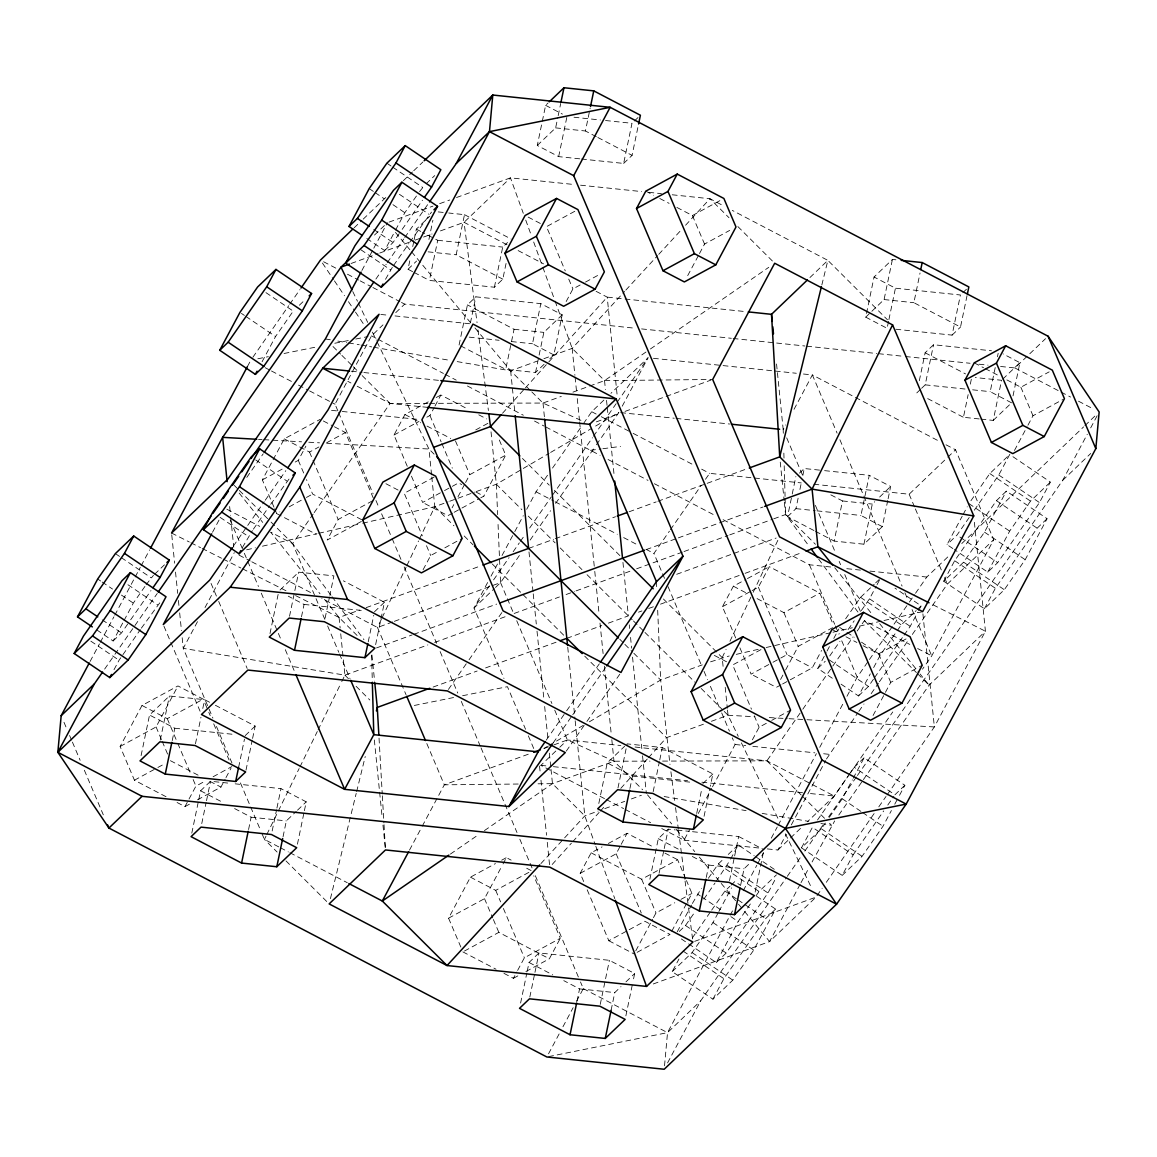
<?xml version="1.0" encoding="UTF-8"?>
<svg xmlns="http://www.w3.org/2000/svg" width="1157" height="1157" viewBox="0 0 1157 1157"><rect width="100%" height="100%" fill="white"/><g stroke="black" fill="none" stroke-linecap="round" stroke-linejoin="round"><path stroke-width="0.75" stroke-dasharray="5 3.75" d="M664.523 1065.771L667.531 1032.637L733.017 909.894M141.096 755.593L149.528 715.026L169.414 695.979L204.63 699.667L212.526 703.789M160.259 740.075L169.414 695.979M172.234 740.581L174.794 728.23L149.528 715.026M195.461 743.763L200.956 717.297M202.793 708.474L204.63 699.667M191.802 833.127L198.397 801.367M198.773 799.603L200.595 790.795L210.545 781.264L228.146 783.101M201.752 823.596L206.148 802.437M206.51 800.673L210.545 781.264M238.617 767.351L244.474 739.121M270 633.559L278.794 591.227M245.993 770.172L252.226 740.191M252.588 738.426L255.162 726.075L214.103 704.613M289.525 616.276L298.68 572.18L333.896 575.868L329.861 595.262M248.567 829.555L251.127 817.204L233.757 808.121M301.5 616.782L304.06 604.431L288.267 596.173M272.17 830.972L276.566 809.799M276.928 808.034L280.963 788.64L235.189 783.839M325.103 618.2L329.499 597.026M283.046 836.757L286.343 820.892L296.279 811.361M412.601 271.649L408.016 269.248L409.824 260.527M412.731 246.571L413.816 241.336M414.177 239.586L416.346 229.129L429.811 216.229M297.436 844.176L304.031 812.431M304.392 810.667L306.229 801.844L280.963 788.64M428.914 239.456L432.892 220.264M506.057 263.463L502.803 279.17L494.386 287.225L429.392 280.428L437.722 240.294L422.464 232.311M368.244 641.788L373.74 615.322M502.803 279.17L456.162 254.786L464.492 214.667L448.728 213.004M375.635 644.608L384.428 602.276L343.369 580.814M459.083 345.017L467.428 304.884L475.831 296.828L540.825 303.64L562.201 314.805L553.87 354.939L548.968 359.625M470.393 323.005L475.831 296.828M494.386 287.225L502.717 247.092L507.533 242.493M579.744 158.827L558.657 156.629L537.282 145.449L545.627 105.33L548.071 102.987M537.282 145.449L555.635 127.877L557.819 117.407M558.18 115.657L560.711 103.45M544.079 364.31L535.517 372.511L505.725 369.401L511.163 343.224M511.524 341.489L514.055 329.268L467.428 304.884M558.657 156.629L566.988 116.495M553.87 354.939L532.495 343.759L540.825 303.64M596.303 136.685L585.428 130.987L590.142 108.31M535.517 372.511L538.772 356.819M539.133 355.069L543.848 332.392L562.201 314.805M581.494 159.015L623.652 163.426L631.997 123.293L602.132 120.169M623.652 163.426L632.069 155.371L638.23 125.708M520.607 1003.047L526.84 973.066M527.202 971.302L529.038 962.479L538.988 952.949L609.406 960.324L634.658 973.529L632.836 982.351M529.819 997.059L534.592 974.122M534.953 972.357L538.988 952.949M598.805 803.479L607.237 762.911L624.635 746.251M617.968 787.96L627.123 743.864L662.339 747.552L712.857 773.961L710.297 786.312M577.01 1001.239L579.57 988.888L563.777 980.644M629.943 788.467L632.503 776.116L607.237 762.911M600.237 1004.421L609.406 960.324M653.17 791.648L659.403 761.668M659.765 759.903L662.339 747.552M611.113 1010.22L614.772 992.576L620.991 986.617M649.872 879.248L658.304 838.68L668.254 829.164L675.298 829.887M625.865 1015.86L632.46 984.115M659.085 873.26L663.858 850.323M664.219 848.558L668.254 829.164M696.688 813.472L701.822 788.785M704.063 816.307L709.935 788.076M706.276 877.44L708.836 865.089L691.467 856.021M813.949 530.528L787.527 516.702L791.88 495.775M792.241 494.025L795.857 476.583M787.527 516.702L795.944 508.646L798.113 498.19M799.921 489.454L801.382 482.483M802.828 475.498L804.274 468.527L821.846 470.364M729.503 880.622L734.276 857.699M734.637 855.934L738.672 836.525L691.134 831.55M740.74 884.657L744.052 868.777L750.257 862.833M888.547 321.342L887.101 328.313L865.725 317.148L874.056 277.015L892.423 259.428L895.923 259.804M755.145 892.061L763.201 853.259M871.843 311.291L884.078 299.562L892.423 259.428M887.752 500.46L882.314 526.623L863.946 544.209L834.168 541.086L842.498 500.952L830.061 494.458M888.909 319.592L895.431 288.194L874.056 277.015M882.314 526.623L860.938 515.458L869.269 475.325L823.596 470.537M967.035 295.657L960.512 327.055L913.871 302.686L920.032 273.023M863.946 544.209L872.291 504.076L874.735 501.733M888.113 498.71L890.644 486.49L869.269 475.325M919.323 380.696L925.123 352.784L933.54 344.728L991.506 350.788M921.594 388.304L925.21 384.847L933.54 344.728M895.88 329.239L952.095 335.125L960.426 294.992L895.431 288.194M979.198 418.935L963.434 417.287L968.149 394.609M970.318 384.138L971.403 378.903M1011.58 402.824L990.204 391.659L995.28 367.232M997.45 356.761L998.173 353.275M980.948 419.123L993.227 420.41L1001.557 380.277L975.279 377.529M1013.026 395.853L1019.91 362.705L1003.119 353.926M330.425 898.656L356.211 793.384M356.645 791.634L365.236 756.533M821.846 284.926L827.862 260.368L732.28 210.4M381.347 619.313L377.486 627.484L406.02 694.677M382.128 617.693L406.136 567.089M406.917 565.455L418.53 540.97M419.311 539.336L434.801 506.679L431.792 476.988M723.082 666.331L722.199 657.595L726.075 649.439M729.951 641.267L752.412 593.931M753.178 592.297L779.514 536.805M265.994 836.178L264.418 839.404L277.101 852.044M266.79 834.573L299.142 768.552M299.938 766.946L317.293 731.513M318.088 729.908L340.968 683.208M341.763 681.603L344.916 675.153L340.317 629.741M90.087 661.471L99.444 643.943M100.297 642.337L113.907 616.84M114.76 615.249L134.313 578.587M135.167 576.981L140.272 567.422M141.111 565.831L149.629 549.893M247.424 366.567L249.97 361.794M96.798 629.929L113.126 640.978L123.221 622.047M124.059 620.47L133.315 603.115L145.102 586.18M262.089 361.751L275.554 336.513L293.227 311.103L265.025 292.012M114.008 669.701L119.055 660.242L140.359 629.61M212.526 532.263L220.163 517.931M361.91 270.478L372.944 249.782M373.798 248.191L387.393 222.722M166.03 796.71L134.443 780.208L120.126 746.482L142.007 705.466L177.961 685.942L203.213 699.146L208.115 710.658M273.963 507.171L262.364 479.88L284.246 438.865L320.185 419.34M366.812 238.516L384.63 250.563L394.725 231.646M395.564 230.055L404.82 212.714L418.574 192.944M197.485 621.671L183.254 648.354L212.902 718.121M205.02 607.555L234.307 552.641M242.435 547.492L252.385 530.615M385.512 279.3L392.585 266.92M120.126 746.482L156.079 726.958L177.961 685.942M295.18 462.048L298.304 460.356L305.882 446.154M337.858 410.851L335.038 404.212L371.513 335.863L382.981 324.871M177.079 802.495L184.975 806.617L195.923 786.109L205.295 781.018M372.54 500.822L338.162 519.493L327.214 540.015L363.168 520.476L312.636 494.068L306.489 479.62M407.264 466.285L393.987 435.032L404.936 414.524L428.379 401.797M197.485 799.82L220.929 787.093L225.138 779.196M225.977 777.62L231.024 768.161M426.817 417.2L429.941 415.508L434.15 407.626M434.989 406.049L440.875 395L467.717 409.028M452.112 507.778L453.79 504.626M457.998 496.743L464.738 484.118M465.577 482.541L469.785 474.659L505.725 455.135L498.233 437.462M423.1 569.721L430.679 555.519L438.546 551.253M566.178 301.529L572.917 288.917L583.923 282.944M480.719 497.843L483.843 496.151L505.725 455.135M487.618 582.535L474.023 608.018L503.975 678.479M491.016 576.172L498.653 561.839M502.051 555.476L513.954 533.189M514.793 531.598L523.297 515.675M526.681 509.311L536.024 491.797L548.404 473.994M687.706 275.626L698.654 255.119M699.493 253.542L704.541 244.069L729.705 230.402M622.235 406.194L648.065 357.744L610.939 393.322M409.506 850.091L421.394 827.805M422.233 826.214L444.317 784.822L530.296 753.482M460.848 947.077L448.569 918.181L470.451 877.165L495.456 863.57M448.569 918.181L484.508 898.656L502.181 865.523M503.035 863.946L506.39 857.641L511.134 860.114M783.303 433.239L783.202 429.637L785.704 424.937M794.035 409.318L812.373 374.94L938.038 440.629M503.946 973.355L513.419 978.301L516.789 971.996M517.627 970.419L524.367 957.794L560.306 938.269L533.753 875.777M583.692 881.547L580.192 873.333L591.14 852.825L602.074 846.881M735.707 637.97L722.431 606.716L733.379 586.209L745.875 579.426M525.914 971.518L549.358 958.777L560.306 938.269M580.192 873.333L616.146 853.808L620.354 845.912M621.193 844.335L627.08 833.3L653.922 847.329M752.122 590.591L758.37 587.192L769.318 566.684L819.85 593.107L833.488 625.214M548.534 1053.796L559.569 1033.129M562.953 1026.765L573.134 1007.689M576.519 1001.326L583.316 988.613L580.496 981.975M661.761 828.542L684.033 840.184L689.89 829.207M698.264 813.516L711.656 788.409M712.495 786.847L735.1 744.486L732.28 737.833M635.786 950.808L652.62 919.265M653.459 917.689L655.99 912.945L674.748 902.764M780.556 679.477L784.764 671.581M785.603 670.004L798.229 646.344L832.606 627.673M752.383 739.829L759.122 727.218L770.128 721.23M671.74 931.284L691.929 893.421L686.477 880.578M782.595 683.961L812.286 667.835L821.542 650.48M677.221 931.862L691.539 905.049M692.378 903.472L701.402 888.287M832.317 678.248L817.782 668.413L826.199 652.635M827.038 651.058L829.569 646.329M833.778 638.433L838.825 628.974M716.053 881.547L729.778 860.692M730.631 859.116L738.195 844.928L754.19 855.746M861.343 610.549L869.5 598.82L876.225 586.209M877.064 584.632L880.434 578.312L875.459 583.07M756.678 896.299L775.58 909.084L753.699 950.099L732.815 980.138L712.929 999.185L672.217 971.634L678.957 959.008M672.217 971.634L692.103 952.587L712.987 922.563L718.034 913.09M718.887 911.514L731.513 887.853M743.213 890.76L756.823 865.262M757.676 863.672L763.62 852.507M771.285 838.16L777.229 826.995M778.082 825.404L816.35 753.67M819.749 747.292L843.569 702.661M846.967 696.283L857.178 677.163L868.444 660.965M688.632 943.866L716.255 962.566L738.137 921.551L751.067 902.952M841.052 684.149L858.494 695.95L870.281 673.866M873.651 667.56L880.376 654.934L896.285 632.055M767.293 848.905L777.923 850.005L786.297 834.327M791.316 824.912L825.635 760.583M826.474 759.006L857.8 712.871M667.589 1062.893L700.665 1000.892L786.268 877.801M952.862 548.548L947.048 544.614L962.205 516.21M963.043 514.634L967.252 506.752M716.255 962.566L726.206 953.035L767.973 892.973L776.39 877.208M904.094 635.164L910.212 626.371L917.79 612.169M918.629 610.592L921.146 605.863L894.983 588.146M712.929 999.185L723.877 978.677L765.645 918.615L775.58 909.084M974.31 510.179L998.766 475.021L1009.699 454.513L1050.411 482.064L1039.478 502.572L997.71 562.635L987.76 572.151L954.323 549.532M801.483 847.835L812.431 827.327L853.143 854.878L842.195 875.386L801.483 847.835L821.369 828.788L825.346 823.075M943.722 581.233L954.67 560.726L996.437 500.663L1006.373 491.132L1047.099 518.683L1025.203 559.699L1004.319 589.723L984.433 608.77L943.722 581.233L963.607 562.186L984.491 532.148L1006.373 491.132M873.072 715.489L890.745 682.37L922.201 665.289M1014.472 450.463L1027.098 426.803M1027.937 425.226L1032.984 415.753L1062.864 399.527M829.323 817.348L842.253 798.764L852.362 779.832M853.201 778.256L864.134 757.748L904.861 785.285L898.96 796.334M800.181 884.252L769.607 941.552L653.286 983.956M801.034 882.646L808.685 868.328M812.084 861.965L834.689 820.92M945.992 444.794L955.537 449.784L993.733 539.683L931.732 655.903L922.505 669.18M987.76 572.151L1009.642 531.135L1030.525 501.111L1050.411 482.064M984.433 608.77L995.382 588.262L1037.149 528.199L1047.099 518.683M857.438 775.479L1062.676 480.357L1087.276 434.251M1090.675 427.888L1098.297 413.584M842.195 875.386L862.081 856.339L882.979 826.3L891.396 810.536M894.751 804.216L898.121 797.911M252.877 357.253L288.7 305.723M289.727 304.248L299.967 289.539M146.086 584.762L153.433 575.362M419.557 191.541L424.937 184.961M113.126 640.978L121.528 632.922L129.656 621.251M130.669 619.79L150.96 590.605M384.63 250.563L393.047 242.507L401.161 230.836M402.173 229.375L422.464 200.204M104.636 669.093L113.921 655.744M114.948 654.269L157.236 593.469M375.88 279.068L386.192 264.23M387.233 262.755L403.735 239.022M404.762 237.532L428.48 203.43M141.371 628.15L160.013 602.508M393.597 265.459L408.826 243.577M409.838 242.117L431.518 212.093M246.803 477.393L263.218 453.79M233.338 546.118L246.716 526.883M247.743 525.394L264.215 501.719M265.242 500.243L285.822 470.653M253.397 529.154L269.624 505.811M270.637 504.351L289.279 478.709M324.828 619.357L292.634 543.602L313.157 514.098M314.183 512.623L390.097 403.446L427.873 403.359M552.525 468.064L582.448 425.067M583.475 423.578L591.719 411.718L604.533 399.454M489.483 585.804L474.023 608.018L494.227 588.667M493.591 579.874L509.037 557.66M513.158 551.744L519.348 542.85M520.375 541.375L524.497 535.445M529.646 528.04L551.267 496.946M552.294 495.471L592.456 437.722M593.483 436.232L616.146 403.663M617.173 402.173L648.065 357.744M495.5 587.452L500.547 582.622L520.954 553.277M530.137 540.073L550.544 510.729M555.635 503.396L595.436 446.183M596.448 444.722L618.894 412.442L592.514 427.888M448.41 689.456L468.007 661.269M469.033 659.794L502.037 612.328M664.523 578.355L653.936 553.436L669.397 531.179M670.438 529.704L701.373 485.217M705.495 479.273L709.631 473.343L752.759 477.855M546.263 740.104L565.657 712.235M566.67 710.76L599.326 663.814M553.205 742.852L571.746 716.197M572.773 714.722L605.733 667.329M566.308 751.081L585.905 722.908M586.932 721.418L619.935 673.967M845.637 618.807L860.548 597.359L874.215 584.271M829.757 655.961L839.953 641.311M848.095 629.582L854.213 620.803M662.571 761.089L766.903 760.829L801.787 710.673M802.813 709.198L853.085 636.914M857.178 631.013L864.366 620.687L909.807 644.435M708.373 878.264L718.309 863.975L723.284 859.203M970.925 500.735L989.813 473.56L1009.699 454.513M869.457 659.49L893.002 625.633M894.028 624.158L908.361 603.549M909.388 602.074L914.507 594.727M915.534 593.252L926.786 577.054L950.114 554.709M679.275 931.443L685.494 925.499L694.663 912.309M703.832 899.119L715.026 883.008M969.219 517.512L956.998 535.084L947.048 544.614M897.282 630.623L901.26 624.91L916.185 610.621M692.334 937.937L710.673 911.571M711.685 910.111L724.933 891.064L729.908 886.305M858.494 695.95L868.444 686.434L873.535 679.101M874.547 677.64L903.082 636.625M858.827 711.396L863.975 703.991M871.178 693.636L878.38 683.281M879.407 681.791L908.231 640.356M912.338 634.441L947.337 584.126L993.733 539.683M756.042 895.807L759.021 891.512L776.434 874.851M817.522 820.009L848.081 776.058M849.108 774.597L854.199 767.265L864.134 757.748M849.657 773.917L834.269 796.045L807.384 821.803M850.684 772.442L892.756 711.96M787.31 876.326L800.716 857.033M804.838 851.104L824.435 822.931M828.557 817.001L856.411 776.954M838.796 815.02L862.384 781.091M863.411 779.616L929.071 685.19L985.431 631.23L974.281 521.257M817.044 895.634L822.193 888.243M826.3 882.314L874.678 812.764M878.799 806.848L886.002 796.493M887.029 795.004L934.364 726.943L985.431 631.23L930.662 603.621M853.143 854.878L883.702 810.927M887.781 805.07L893.898 796.276M502.528 413.251L524.193 389.229M525.394 387.899L607.208 297.132L623.29 298.824M552.193 864.467L571.442 843.12M572.643 841.79L599.124 812.416M600.324 811.086L605.14 805.749M620.774 788.394L647.255 759.035M648.455 757.705L666.504 737.674L704.758 723.732M543.906 358.684L572.18 348.373L624.606 291.434M625.836 290.103L657.538 255.683M658.752 254.352L680.706 230.518M685.58 225.225L709.964 198.729L724.311 206.235M540.926 863.585L584.82 815.902L598.126 811.057M354.129 227.828L361.91 220.38M363.211 219.136L386.539 196.791M403.388 180.666L412.456 171.974M413.743 170.73L422.826 162.038M299.345 305.246L305.462 299.374M426.166 183.789L434.728 175.589M374.492 235.073L384.804 225.196M408.016 269.248L416.578 261.048M395.737 312.665L404.661 304.117L634.412 328.154M154.662 574.19L164.453 564.818M634.398 120.993L637.999 117.551M280.037 590.041L298.68 572.18M245.212 735.592L255.162 726.075M374.478 611.793L384.428 602.276M809.943 277.535L827.862 260.368L887.506 319.824M297.523 810.175L306.229 801.844M865.725 317.148L870.614 312.462M962.841 292.692L966.442 289.236M799.473 473.126L804.274 468.527M952.095 335.125L960.512 327.055M916.792 392.917L920.394 389.461M604.504 798.605L540.869 765.356L558.542 748.42M559.814 747.205L567.393 739.959L620.832 745.542M879.638 497.047L890.644 486.49M1002.786 379.106L1019.91 362.705M1000.574 366.465L1014.935 367.969L1045.538 338.668M813.877 484.248L909.142 494.227L946.513 458.418M947.814 457.189L955.537 449.784M993.227 420.41L1010.35 403.995M817.782 668.413L825.245 661.269M702.921 783.491L712.857 773.961M961.785 543.544L1083.603 426.89M1084.89 425.646L1096.561 414.466M917.414 609.435L921.146 605.863M1062.676 480.357L1090.718 453.486M728.259 854.444L738.195 844.928M625.966 981.859L634.658 973.529M731.152 885.119L734.869 881.547L740.682 885.481M777.923 850.005L802.264 826.705M904.861 785.285L894.911 794.816L854.199 767.265M548.592 1056.616L667.531 1032.637L700.665 1000.892M589.564 386.091L604.533 380.624L648.918 350.007M650.408 348.98L768.754 267.325M450.377 854.083L478.492 834.689M484.407 830.61L552.467 783.651L613.991 761.219L649.974 761.132M476.38 491.523L496.339 484.248L549.083 453.342M550.631 452.43L590.967 428.799M544.311 748.203L547.42 746.381M548.968 745.484L583.099 725.482M589.303 721.838L660.661 680.027L702.241 664.87M574.783 211.297L546.48 226.671L565.267 270.897M676.874 207.421L692.421 215.549L722.301 199.322M585.5 282.077L598.082 275.25M284.246 438.865L309.512 452.069L318.884 446.978M326.708 442.726L345.451 432.544L374.101 499.969M262.364 479.88L284.246 467.992M436.189 397.545L440.875 395M393.987 435.032L418.993 421.452M274.643 508.776L276.682 513.592L279.806 511.9M289.192 506.809L304.812 498.32M306.388 497.467L312.636 494.068M475.773 429.898L489.845 422.262M434.121 477.06L404.241 493.287L422.334 535.865M411.458 476.149L422.638 502.456L442.957 491.421M444.519 490.582L450.767 487.184M452.329 486.33L458.577 482.932L461.744 484.595M452.589 513.13L447.904 515.675L422.638 502.456M454.151 512.276L460.399 508.878M461.961 508.024L479.157 498.696M444.838 547.84L462.135 538.439M142.007 705.466L167.273 718.671L203.213 699.146M134.443 780.208L156.325 768.32M157.887 767.467L164.149 764.068M213.105 776.766L231.863 766.585M184.975 806.617L189.661 804.072M1006.879 379.915L1020.864 387.233L1049.168 371.86M747.436 578.572L769.318 566.684M722.431 606.716L750.56 591.444M757.054 598.588L783.896 612.632L819.85 593.107M760.988 649.598L732.685 664.971L751.472 709.198M739.902 647.833L751.081 674.155L771.401 663.12M772.963 662.267L779.211 658.868M780.773 658.029L787.02 654.631L812.286 667.835M781.033 684.814L776.347 687.359L751.081 674.155M863.079 645.722L878.626 653.85L906.929 638.462M501.704 860.186L506.39 857.641M771.705 720.377L790.578 710.123M470.451 877.165L495.717 890.369L531.656 870.845L523.759 866.709M608.322 843.482L627.08 833.3M464.449 951.04L498.841 932.368L549.358 958.777M591.14 852.825L641.658 879.233L677.612 859.709L685.797 878.973M513.419 978.301L519.667 974.903M680.996 899.365L691.929 893.421M587.178 889.776L608.842 940.757L627.6 930.575M629.162 929.722L644.782 921.232L670.048 934.437L635.67 953.122M389.07 222.115L432.906 206.134M439.646 203.675L449.769 199.987M456.509 197.529L510.454 177.86L573.366 184.44M351.092 263.478L378.079 253.643M379.756 253.036L413.468 240.743M415.161 240.121L421.9 237.662M423.592 237.055L432.024 233.974M440.441 230.908L464.044 222.303L510.454 177.86L523.282 213.307M457.203 361.606L510.642 370.804L537.253 361.1M429.681 403.345L543.009 403.055L561.29 396.388M572.932 392.151L587.901 386.698M596.361 421.871L618.272 413.873M625.011 411.415L710.991 380.075M362.691 523.21L434.801 506.679L448.106 501.834M449.769 501.227L456.422 498.797M458.085 498.204L474.717 492.13M295.599 595.58L339.073 617.505L359.393 610.101M366.162 607.642L481.24 565.686M528.633 548.404L553.581 539.307M555.244 538.699L615.553 516.716M629.09 511.784L656.178 501.907M657.87 501.285L747.567 468.585M392.657 621.945L377.486 627.484L321.805 598.371M394.335 621.338L500.547 582.622L497.944 521.807M376.517 647.92L412.051 634.962M413.743 634.34L496.671 604.099M646.213 549.589L676.686 538.482M678.378 537.86L762.998 507.012M182.17 637.709L183.254 648.354L344.916 675.153L427.844 644.926M434.613 642.453L507.402 615.929M514.171 613.456L559.424 596.954M566.077 594.539L574.393 591.502M576.056 590.894L629.856 571.283M636.625 568.81L682.326 552.149M684.018 551.542L728.028 535.489M729.72 534.881L772.023 519.45M773.715 518.842L785.56 514.518L815.439 544.296M676.686 574.291L732.323 554.001M734.001 553.393L776.145 538.034M433.123 687.056L477.132 671.017M485.593 667.922L556.676 642.005M566.829 638.317L601.756 625.575M608.408 623.146L628.367 615.871L622.885 561.723M638.519 612.169L641.904 610.939M648.672 608.466L653.748 606.63M660.517 604.156L743.459 573.915M745.151 573.308L802.683 552.323M710.557 661.833L729.228 655.976M543.79 748.565L552.222 745.484M553.899 744.877L567.393 739.959L613.991 761.219L642.627 789.754M711.41 721.303L728.042 715.243L754.957 716.776M604.778 808.627L624.737 801.353M631.389 798.937L641.368 795.293M694.634 941.364L816.018 897.123L769.607 941.552L743.112 909.72M246.629 549.821L255.422 547.811M262.451 546.191L316.975 533.695M318.725 533.29L360.941 523.615M736.271 654.37L759.137 649.135M766.165 647.515L831.232 632.604M832.997 632.199L852.333 627.759M859.376 626.154L882.241 620.904M883.991 620.514L922.693 611.634M257.823 358.786L268.323 356.66M284.058 353.492L317.293 346.796M334.778 343.267L348.778 340.447M355.763 339.03L368.013 336.557M414.351 705.452L455.728 697.107M462.626 695.719L507.446 686.68L525.553 729.286M590.475 450.319L601.09 448.945M602.869 448.714L620.571 446.428M555.071 301.095L572.18 348.373L604.533 380.624L712.683 379.467M518.22 784.027L444.317 784.822L426.224 742.201M538.048 783.81L552.467 783.651L584.82 815.902L595.204 844.61M258.517 439.371L262.104 439.573M263.897 439.674L271.071 440.079M272.864 440.195L301.572 441.815M308.76 442.22L319.52 442.827M326.693 443.232L428.958 449.032L434.077 454.137M769.304 717.586L787.252 718.598M789.045 718.699L805.185 719.625M806.979 719.726L934.364 726.943L922.867 613.412M574.017 117.233L600.367 119.995M555.635 127.877L585.428 130.987M580.554 185.192L641.672 191.585M648.86 192.337L661.442 193.653M672.217 194.781L709.964 198.729L728.997 217.704M438.214 211.905L446.978 212.83M437.722 240.294L502.717 247.092M428.119 251.85L456.162 254.786M884.078 299.562L913.871 302.686M625.069 299.012L746.511 311.71M641.585 328.906L731.34 338.292M733.133 338.48L804.925 346.001M806.718 346.189L876.731 353.507M878.525 353.695L903.646 356.327M905.439 356.515L970.058 363.269M979.039 364.209L988.006 365.149M380.841 314.458L387.928 315.196M395.014 315.933L472.967 324.09M514.055 329.268L543.848 332.392M469.25 337.15L499.115 340.274M511.408 341.561L532.495 343.759M925.21 384.847L965.603 389.085M972.632 389.822L990.204 391.659M653.43 358.308L721.288 365.41M723.082 365.598L796.305 373.263M803.45 374.015L812.373 374.94L837.089 433.123M351.352 371.223L362.083 372.352M363.877 372.54L439.009 380.393M620.687 412.63L674.256 418.227M676.05 418.415L729.619 424.026M357.195 386.25L390.097 403.446L427.512 407.365M331.553 410.345L340.418 411.27M342.183 411.458L420.136 419.615M754.566 478.043L801.295 482.932M842.498 500.952L872.291 504.076M795.944 508.646L815.266 510.671M817.016 510.859L860.938 515.458M723.125 519.667L809.437 564.775L830.769 567.002M846.779 568.68L860.996 570.17M869.89 571.095L926.786 577.054M304.06 604.431L363.92 610.694M735.1 744.486L745.73 745.6M752.817 746.337L814.817 752.817M823.668 753.757L828.991 754.306M635.077 747.032L766.903 760.829L834.269 796.045L807.441 793.239M540.869 765.356L546.234 765.905M553.393 766.657L687.576 780.7M701.88 782.19L805.648 793.051M174.794 728.23L232.89 734.305M632.503 776.116L690.599 782.204M677.047 830.075L689.37 831.362M684.033 840.184L760.207 848.153M251.127 817.204L286.343 820.892M708.836 865.089L744.052 868.777M579.57 988.888L614.772 992.576M325.392 338.943L330.728 339.854M337.858 341.084L346.767 342.617M348.546 342.92L359.234 344.757M361.013 345.061L371.701 346.898M373.48 347.216L450.087 360.391M664.161 796.537L746.106 810.638M762.145 813.385L808.454 821.354M820.92 823.509L831.608 825.346L826.532 820.284M531.801 391.89L543.009 403.055L581.581 420.656M171.569 533.044L189.285 541.982M190.905 542.792L200.566 547.666M202.171 548.476L221.508 558.224M223.113 559.033L240.83 567.971M242.449 568.781L287.543 591.516M545.627 105.33L562.418 114.109M597.865 137.495L632.069 155.371M1014.935 367.969L1059.422 391.225M1061.012 392.049L1070.543 397.039M1078.498 401.19L1092.801 408.667M645.78 191.165L653.56 195.229M659.779 198.483L669.108 203.357M974.223 362.85L983.551 367.738M985.113 368.548L999.098 375.851M925.123 352.784L965.545 373.913M927.683 398.601L963.434 417.287M528.156 217.097L543.428 225.08M464.492 214.667L511.134 239.036M506.997 244.749L464.044 222.303L477.046 322.658M518.134 250.577L543.588 263.883M596.086 291.318L607.208 297.132L617.274 396.475M416.346 229.129L420.931 231.516M414.119 272.445L429.392 280.428M323.613 261.757L336.325 268.395M347.447 274.209L358.583 280.023M360.16 280.862L371.296 286.676M372.872 287.5L399.888 301.615M401.479 302.454L404.661 304.117M591.719 411.718L599.688 415.884M601.278 416.708L631.548 432.53M633.154 433.369L693.694 465.013M701.663 469.178L709.631 473.343M460.645 345.827L505.725 369.401M815.511 531.338L834.168 541.086M371.513 335.863L376.3 338.365M377.905 339.203L443.435 373.451M445.026 374.29L456.22 380.132M467.414 385.99L523.34 415.233M534.534 421.076L544.123 426.08M545.714 426.919L600.064 455.323M608.047 459.503L648.007 480.386M654.399 483.727L715.142 515.487M478.781 414.813L486.678 418.935M917.631 648.527L931.732 655.903L911.962 609.349M831.984 629.466L839.765 633.53M845.984 636.784L856.86 642.468M347.794 381.333L350.933 382.981M404.936 414.524L420.729 422.782M427.034 426.08L450.724 438.46M733.379 586.209L747.581 593.642M536.024 491.797L553.552 500.952M555.143 501.791L617.288 534.274M623.666 537.6L637.999 545.106M645.968 549.271L653.936 553.436M265.127 367.666L269.899 370.168M271.476 370.992L292.142 381.796M298.492 385.107L308.022 390.097M309.613 390.921L335.038 404.212M475.946 492.014L483.843 496.151M323.353 420.989L332.826 425.935M334.402 426.759L345.451 432.544M385.917 483.713L401.19 491.696M714.361 655.397L729.619 663.38M276.682 513.592L316.165 534.23M226.83 509.196L259.732 526.392M330.974 595.248L292.634 543.602L270.695 532.133L319.997 593.743M239.08 555.143L250.216 560.957M251.807 561.796L310.669 592.558M738.672 836.525L763.938 849.73M606.094 799.444L623.594 808.584M625.185 809.423L650.639 822.728M658.304 838.68L680.417 850.236M664.971 853.114L677.612 859.709M608.842 940.757L634.108 953.961M170.397 760.684L198.816 775.537M209.865 781.308L220.929 787.093M583.316 988.613L667.531 1032.637M200.595 790.795L222.708 802.351M529.038 962.479L552.728 974.859M278.765 846.895L264.418 839.404L261.598 832.751M280.356 847.734L288.324 851.899M289.915 852.723L347.274 882.704M462.887 951.893L496.049 969.219M998.766 475.021L1039.478 502.572M989.813 473.56L1030.525 501.111M996.437 500.663L1037.149 528.199M968.93 503.599L1009.642 531.135M984.491 532.148L1025.203 559.699M959.905 537.05L997.71 562.635M386.872 163.195L391.326 166.218M392.802 167.215L422.493 187.304M963.607 562.186L1004.319 589.723M954.67 560.726L995.382 588.262M399.425 194.318L429.117 214.392M369.199 188.605L373.653 191.614M375.143 192.626L384.052 198.657M392.946 204.673L404.82 212.714M373.74 229.462L393.047 242.507M360.868 249.753L390.56 269.841M869.5 598.82L910.212 626.371M860.548 597.359L901.26 624.91M839.664 627.398L845.478 631.332M846.938 632.315L854.199 637.232M861.473 642.149L880.376 654.934M829.179 659.866L868.444 686.434M241.423 313.402L244.387 315.413M245.877 316.425L275.554 336.513M842.253 798.764L861.155 811.549M862.616 812.532L882.979 826.3M821.369 828.788L862.081 856.339M255.711 459.922L286.878 481.008M755.651 856.73L774.554 869.514M220.119 517.367L248.321 536.443M727.261 865.436L767.973 892.973M718.309 863.975L759.021 891.512M724.933 891.064L736.561 898.931M738.021 899.915L743.835 903.848M745.282 904.832L765.645 918.615M697.425 893.999L700.332 895.966M701.793 896.95L722.142 910.718M730.877 916.633L738.137 921.551M712.987 922.563L753.699 950.099M685.494 925.499L726.206 953.035M115.367 553.61L119.822 556.618M121.297 557.616L150.989 577.705M681.357 938.949L687.171 942.883M692.103 952.587L732.815 980.138M683.165 951.126L723.877 978.677M127.921 584.719L157.612 604.807M97.694 579.006L100.659 581.016M102.149 582.029L112.533 589.058M121.442 595.088L133.315 603.115M102.235 619.863L121.528 632.922M90.853 641.166L119.055 660.242M737.877 226.57L773.411 261.988M864.366 620.687L916.387 672.55M917.66 673.808L929.071 685.19L920.09 674.01M474.934 327.908L510.642 370.804L530.557 390.661M522.443 458.447L549.271 485.202M554.391 490.293L620.036 555.75M663.424 598.993L722.199 657.595M491.031 431.836L496.339 484.248L521.894 509.731M528.286 516.109L555.114 542.85M560.234 547.955L581.957 569.606M587.062 574.696L632.199 619.704M633.472 620.976L643.697 631.158M644.97 632.445L694.807 682.124M701.2 688.487L722.923 710.152M724.21 711.425L728.042 715.243L738.253 736.358M766.903 760.829L801.165 794.989M802.423 796.247L825.274 819.011M332.999 346.522L340.606 354.114M341.879 355.387L352.032 365.496M353.304 366.769L360.912 374.362M362.184 375.62L390.097 403.446M619.776 639.257L623.609 643.09M624.881 644.362L632.546 651.998M633.834 653.271L660.661 680.027L669.99 764.56M434.801 506.679L453.963 525.799M464.188 535.98L473.141 544.904M492.303 564.009L521.691 593.31M522.978 594.582L564.341 635.829M584.719 656.149L666.504 737.674M234.264 485.405L238.067 489.209M239.34 490.467L269.798 520.824M271.071 522.096L292.634 543.602M324.481 599.326L339.073 617.505L357.744 636.119M344.916 675.153L348.647 678.884M356.125 686.318L369.806 699.971M285.996 860.909L329.138 903.906M395.448 232.412L410.431 250.404M411.574 251.792L470.335 322.369M647.501 794.859L671.696 823.929M676.31 829.453L694.735 851.595M699.349 857.135L720.073 882.053M721.23 883.427L737.356 902.807M738.513 904.196L741.97 908.346M834.761 567.74L872.942 615.293M879.667 623.681L918.976 672.607M239.152 493.07L262.726 522.429M784.33 502.283L785.56 514.518L808.989 546.075M818.577 558.99L857.973 612.082M332.03 596.679L363.978 639.72M322.441 263.058L333.462 279.401M334.46 280.891L344.468 295.744M348.474 301.688L354.49 310.597M355.488 312.086L364.498 325.45M741.391 742.852L779.095 820.79M785.386 833.792L811.303 887.376M352.769 291.521L357.484 301.268M358.265 302.888L367.695 322.369M372.409 332.117L376.329 340.23M377.11 341.865L428.958 449.032L431.619 475.238M1020.864 387.233L1032.984 415.753M909.142 494.227L914.695 507.301M915.389 508.935L941.784 571.052M944.56 577.589L947.337 584.126M839.924 439.776L902.07 586.078M904.904 592.731L907.724 599.384M692.421 215.549L704.541 244.069M878.626 653.85L890.745 682.37M786.702 437.867L802.784 475.744M815.381 505.392L835.672 553.162M839.172 561.391L840.575 564.688M844.769 574.566L860.866 612.443M809.437 564.775L834.703 624.274M835.412 625.923L838.926 634.195M841.732 640.804L857.178 677.163M783.896 612.632L798.229 646.344M758.37 587.192L787.02 654.631M568.738 279.083L572.917 288.917M754.248 715.749L759.122 727.218M668.052 586.657L701.214 664.74M704.049 671.378L707.578 679.694M710.398 686.332L720.985 711.251M721.693 712.914L729.445 731.195M455.468 440.933L469.785 474.659M641.658 879.233L655.99 912.945M429.941 415.508L441.121 441.815M441.815 443.464L452.3 468.137M616.146 853.808L641.296 913.018M500.547 582.622L513.91 614.078M516.731 620.716L551.903 703.514M554.724 710.138L567.393 739.959M528.344 735.852L533.912 748.955M426.499 545.699L430.679 555.519M338.567 412.514L373.132 493.865M375.953 500.504L378.773 507.156M381.593 513.795L391.471 537.036M392.165 538.699L401.334 560.277M404.155 566.916L436.608 643.292M440.137 651.593L457.767 693.101M461.296 701.402L480.329 746.222M481.037 747.885L517.005 832.548M519.826 839.187L532.524 869.081M535.344 875.719L579.787 980.312M309.512 452.069L312.303 458.649M312.997 460.298L338.162 519.493M495.717 890.369L500.605 901.882M503.396 908.462L524.367 957.794M298.304 460.356L303.77 473.199M484.508 898.656L492.694 917.92M493.374 919.526L498.841 932.368M327.619 625.951L338.813 652.302M339.522 653.951L350.007 678.653M230.2 520.014L243.621 551.6M244.329 553.263L258.459 586.512M261.28 593.165L281.758 641.383M285.302 649.684L295.18 672.969M211.051 583.417L217.993 599.774M218.687 601.409L247.164 668.428M216.431 726.437L231.95 762.984M240.425 782.913L260.889 831.088M208.81 712.307L210.212 715.605M213.698 723.819L229.072 760.004M163.961 626.226L200.074 711.222M167.273 718.671L177.05 741.709M177.759 743.344L190.327 772.948M193.132 779.529L195.923 786.109M156.079 726.958L161.532 739.8M162.211 741.406L167.664 754.248M63.982 722.286L66.788 728.896M69.608 735.505L71.705 740.466M72.414 742.114L80.137 760.294M84.345 770.215L103.306 814.832M525.726 220.061L531.237 235.261M533.681 242.015L542.228 265.647M542.85 267.339L554.463 299.417M595.826 846.302L614.772 898.627M670.915 771.733L674.632 800.398M675.558 807.572L678.335 829.077M678.566 830.871L684.828 879.262M685.06 881.056L688.314 906.133M688.545 907.927L692.956 941.986M477.971 329.832L488.399 410.475M776.549 363.992L783.202 429.637M780.252 462.106L784.157 500.547M725.208 687.287L727.334 708.258M727.507 710.008L728.042 715.243M604.533 380.624L605.444 389.605M606.528 400.365L607.078 405.745M607.266 407.539L613.991 473.907M629.278 624.852L629.639 628.439M630.551 637.406L631.635 648.166M632.546 657.133L641.817 748.622M642.54 755.81L646.358 793.471M572.18 348.373L574.899 375.287M575.087 377.081L576.548 391.428M577.271 398.601L579.455 420.136M579.628 421.929L594.597 569.649M594.77 571.399L599.095 614.121M600.006 623.088L603.101 653.589M604.373 666.143L611.084 732.511M611.822 739.699L613.991 761.219M543.009 403.055L544.455 417.417M567.74 647.284L575.015 719.032M575.188 720.825L584.82 815.902M510.642 370.804L515.01 413.859M528.995 551.903L533.059 592.08M533.232 593.83L536.298 623.999M537.022 631.172L543.92 699.334M544.658 706.508L548.1 740.596M549.373 753.149L550.833 767.51M551.007 769.304L552.467 783.651M539.538 766.035L540.261 773.122M540.984 780.223L546.552 835.209M547.275 842.31L549.604 865.364M371.961 655.007L374.622 681.213M374.333 739.974L382.244 818.013M382.967 825.115L385.295 848.182M339.073 617.505L340.144 627.991M229.636 506.52L230.547 515.386M230.72 517.165L233.772 547.319M171.757 534.823L174.635 563.199M175.531 572.079L177.686 593.353M178.409 600.454L178.945 605.776M179.668 612.877L181.461 630.608M379.033 738.094L382.258 794.02M382.36 795.828L383.922 822.887M384.023 824.695L385.483 849.947M656.453 581.667L656.757 588.812M657.682 610.274L660.661 680.027M496.339 484.248L497.64 514.663M783.853 453.11L784.012 458.534M784.2 465.75L785.068 496.454M785.111 498.262L785.56 514.518M371.585 655.18L372.294 680.461"/><path stroke-width="1.5" d="M424.113 160.809L492.795 95.033L610.158 107.312L1048.083 336.224L1099.15 411.993L1095.824 448.612L906.177 804.086L836.554 904.196L664.205 1069.256L546.842 1056.977L108.917 828.05L57.85 752.296L61.176 715.677L89.234 663.062M230.214 587.221L347.563 599.5L785.487 828.426L836.554 904.196L752.339 860.172L142.065 796.305L57.85 752.296L230.214 587.221L299.822 487.126L489.469 131.638L492.795 95.033L456.335 163.383L429.507 201.94M165.263 774.091L139.997 760.887L159.883 741.839L195.099 745.527L245.631 771.936L235.681 781.467L165.263 774.091L171.858 742.346M235.681 781.467L238.617 767.351M241.596 863.064L191.079 836.656L201.014 827.125L271.432 834.501L296.698 847.705L276.812 866.752L241.596 863.064L248.191 831.319M294.529 650.292L269.277 637.088L289.163 618.04L324.365 621.728L374.897 648.137L364.947 657.668L294.529 650.292L301.138 618.547M276.812 866.752L282.67 838.521M364.947 657.668L367.883 643.552M561.073 101.7L563.98 87.744L593.758 90.868L640.399 115.237L638.592 123.973M590.504 106.56L593.758 90.868M570.039 1034.748L519.507 1008.34L529.458 998.824L599.876 1006.185L625.142 1019.389L605.256 1038.436L570.039 1034.748L576.634 1003.003M622.972 821.991L597.706 808.772L617.592 789.725L652.808 793.413L703.34 819.836L693.39 829.352L622.972 821.991L629.567 790.231M605.256 1038.436L611.113 1010.22M693.39 829.352L696.326 815.237M699.305 910.949L648.773 884.541L658.723 875.025L729.141 882.386L754.407 895.59L734.521 914.637L699.305 910.949L705.9 879.204M734.521 914.637L740.017 888.186M920.755 269.538L922.201 262.552L901.173 260.354M967.397 293.907L968.843 286.936L922.201 262.552M376.415 710.919L377.269 707.419L374.796 682.963M821.427 286.69L779.731 456.87L749.259 467.978M832.519 564.949L817.927 546.769L812.084 489.122L892.582 324.886L774.684 263.246L712.683 379.467L779.514 536.805L922.693 611.634L973.746 515.935L892.582 324.886M92.343 626.92L77.505 616.869L97.694 579.006L115.367 553.61L133.72 536.024L169.341 560.133L160.085 577.473L152.984 587.698M219.729 350.267L239.933 312.404L257.606 286.994L275.959 269.422L311.58 293.516L302.324 310.871L263.767 366.306L255.364 374.362L219.729 350.267L228.146 342.212L266.703 286.762L275.959 269.422M77.505 616.869L85.907 608.813L124.464 553.379L133.72 536.024M74.178 653.488L83.434 636.133L121.991 580.698L130.394 572.643L166.015 596.752L145.825 634.6L128.152 660.011L109.799 677.597L74.178 653.488L92.531 635.916L110.204 610.506L130.394 572.643M150.468 548.288L247.424 366.567M255.364 374.362L257.042 371.209M57.85 752.296L94.324 683.932L102.568 672.058M362.358 235.507L349.009 226.468L369.199 188.605L386.872 163.195L405.225 145.623L440.846 169.717L431.59 187.072L424.489 197.283M109.799 677.597L111.477 674.444M349.009 226.468L357.412 218.413L395.969 162.963L405.225 145.623M203.444 529.689L212.7 512.334L251.257 456.899L259.66 448.844L295.295 472.953L275.091 510.801L257.418 536.212L239.065 553.798L203.444 529.689L221.797 512.117L239.47 486.707L259.66 448.844M345.683 263.087L354.939 245.732L393.496 190.298L401.898 182.242L437.534 206.336L417.33 244.199L399.657 269.61L381.304 287.182L345.683 263.087L364.036 245.501L381.709 220.09L401.898 182.242M211.673 533.854L163.267 624.592L209.663 580.149L232.311 547.594M361.056 272.069L325.392 338.943L227.929 479.085L171.569 533.044L222.636 437.346L340.982 267.166L347.433 260.99M239.065 553.798L240.743 550.645M381.304 287.182L382.981 284.029M362.662 519.97L382.866 482.107L414.322 465.027L435.697 476.207L462.135 538.439L452.879 555.794L421.423 572.874L374.781 548.49L362.662 519.97L394.118 502.89L414.322 465.027M504.9 253.369L525.104 215.506L556.546 198.425L577.922 209.591L604.373 271.837L595.117 289.178L563.661 306.272L517.02 281.889L504.9 253.369L536.356 236.274L556.546 198.425M752.339 860.172L785.487 828.426L906.177 804.086L821.962 760.062L573.684 175.662L610.158 107.312L489.469 131.638L456.335 163.383M636.524 208.52L645.78 191.165L677.235 174.085L723.877 198.454L735.997 226.989L715.793 264.852L684.351 281.932L662.975 270.752L636.524 208.52L667.979 191.426L677.235 174.085M408.652 851.682L382.316 901.028L447.036 965.545L646.546 986.415L692.956 941.986L549.777 867.143L385.483 849.947L329.138 903.906L447.036 965.545L539.697 864.901M545.251 741.565L538.106 751.848L508.935 806.53L344.627 789.334L201.463 714.505L247.858 670.062L447.369 690.931L565.281 752.571L508.935 806.53L552.178 744.341M691.105 691.655L711.309 653.806L742.751 636.712L764.126 647.891L790.578 710.123L781.308 727.478L749.866 744.558L703.225 720.189L691.105 691.655L722.561 674.574L742.751 636.712M822.728 646.821L831.984 629.466L863.44 612.371L910.082 636.755L922.201 665.289L901.997 703.138L870.541 720.233L849.18 709.053L822.728 646.821L854.184 629.726L863.44 612.371M964.967 380.205L974.223 362.85L1005.679 345.769L1052.32 370.153L1064.44 398.673L1044.236 436.536L1012.78 453.616L991.404 442.451L964.967 380.205L996.423 363.124L1005.679 345.769M785.487 828.426L821.962 760.062M300.994 288.064L320.446 260.094L352.842 229.057M158.263 591.979L210.863 516.34M212.931 513.375L220.148 503.006M223.243 498.551L228.392 491.132M232.528 485.202L238.718 476.308M241.799 471.854L249.03 461.469M251.083 458.505L373.827 282.033M264.244 452.315L322.731 368.23L379.077 314.27L328.01 409.968L287.876 467.688M600.338 662.354L656.453 581.667L682.977 556.271L616.131 398.934L472.967 324.09L421.9 419.803L503.064 610.853L620.976 672.477L682.977 556.271L606.76 665.853M501.328 414.596L490.496 426.6L433.947 447.209M309.136 295.859L311.58 293.516M433.918 209.793L437.534 206.336M549.286 101.816L563.98 87.744M166.897 562.476L169.341 560.133M292.88 475.252L295.295 472.953M61.176 715.677L94.324 683.932M142.065 796.305L108.917 828.05L107.514 824.753M427.512 407.365L589.607 424.33L616.131 398.934L440.803 380.581M807.384 279.994L771.517 314.328L779.731 456.87L812.084 489.122L973.746 515.935M448.902 855.095L382.316 901.028L348.864 883.543M517.02 281.889L548.476 264.808L595.117 289.178M662.975 270.752L694.417 253.672L715.793 264.852M374.781 548.49L406.237 531.41L452.879 555.794M991.404 442.451L1022.86 425.357L1044.236 436.536M703.225 720.189L734.681 703.094L781.308 727.478M849.18 709.053L880.622 691.973L901.997 703.138M349.414 264.085L340.982 267.166L351.974 289.901M482.946 565.064L528.633 548.404L515.183 415.652M617.245 516.094L627.398 512.392M500.07 602.869L644.521 550.211M764.69 506.404L812.084 489.122M429.739 688.285L377.269 707.419L378.831 734.478M560.06 640.776L566.829 638.317L582.159 653.604M806.067 551.094L817.927 546.769L929.057 602.811M533.666 752.252L540.42 749.794M256.724 439.27L222.636 437.346L227.134 481.688M748.304 311.898L771.517 314.328L772.24 321.429M349.559 371.035L322.731 368.23L344.656 379.698M731.412 424.214L779.63 429.261M538.106 751.848L373.798 734.652L350.716 680.302M489.469 131.638L573.684 175.662M395.969 162.963L431.59 187.072M381.709 220.09L417.33 244.199M357.412 218.413L369.285 226.439M364.036 245.501L399.657 269.61M266.703 286.762L302.324 310.871M228.146 342.212L263.767 366.306M239.47 486.707L275.091 510.801M221.797 512.117L257.418 536.212M124.464 553.379L160.085 577.473M110.204 610.506L145.825 634.6M85.907 608.813L97.781 616.855M92.531 635.916L128.152 660.011M519.883 455.901L490.496 426.6L488.876 414.061M653.199 588.797L622.524 558.224L614.714 481.095M436.623 456.682L618.503 637.984M474.413 546.176L491.031 562.736M811.115 548.953L817.507 557.558M1048.083 336.224L1095.824 448.612M996.423 363.124L1022.86 425.357M667.979 191.426L694.417 253.672M854.184 629.726L880.622 691.973M536.356 236.274L548.476 264.808M722.561 674.574L734.681 703.094M589.607 424.33L656.453 581.667M394.118 502.89L406.237 531.41M406.729 696.312L425.516 740.567M299.822 487.126L347.563 599.5M295.888 674.632L344.627 789.334L373.798 734.652L372.337 682.268M615.379 900.32L646.546 986.415M772.775 326.751L773.498 333.838M544.643 419.21L567.552 645.49"/></g></svg>
